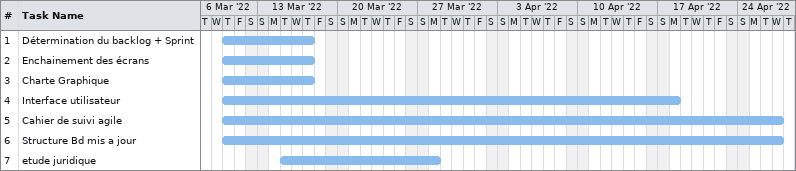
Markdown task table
| ID | Task | Start | Finish |
|---|---|---|---|
| 1 | Détermination du backlog + Sprint | 2022-03-10 | 2022-03-17 |
| 2 | Enchainement des écrans | 2022-03-10 | 2022-03-17 |
| 3 | Charte Graphique | 2022-03-10 | 2022-03-17 |
| 4 | Interface utilisateur | 2022-03-10 | 2022-04-18 |
| 5 | Cahier de suivi agile | 2022-03-10 | 2022-04-27 |
| 6 | Structure Bd mis a jour | 2022-03-10 | 2022-04-27 |
| 7 | etude juridique | 2022-03-15 | 2022-03-28 |
